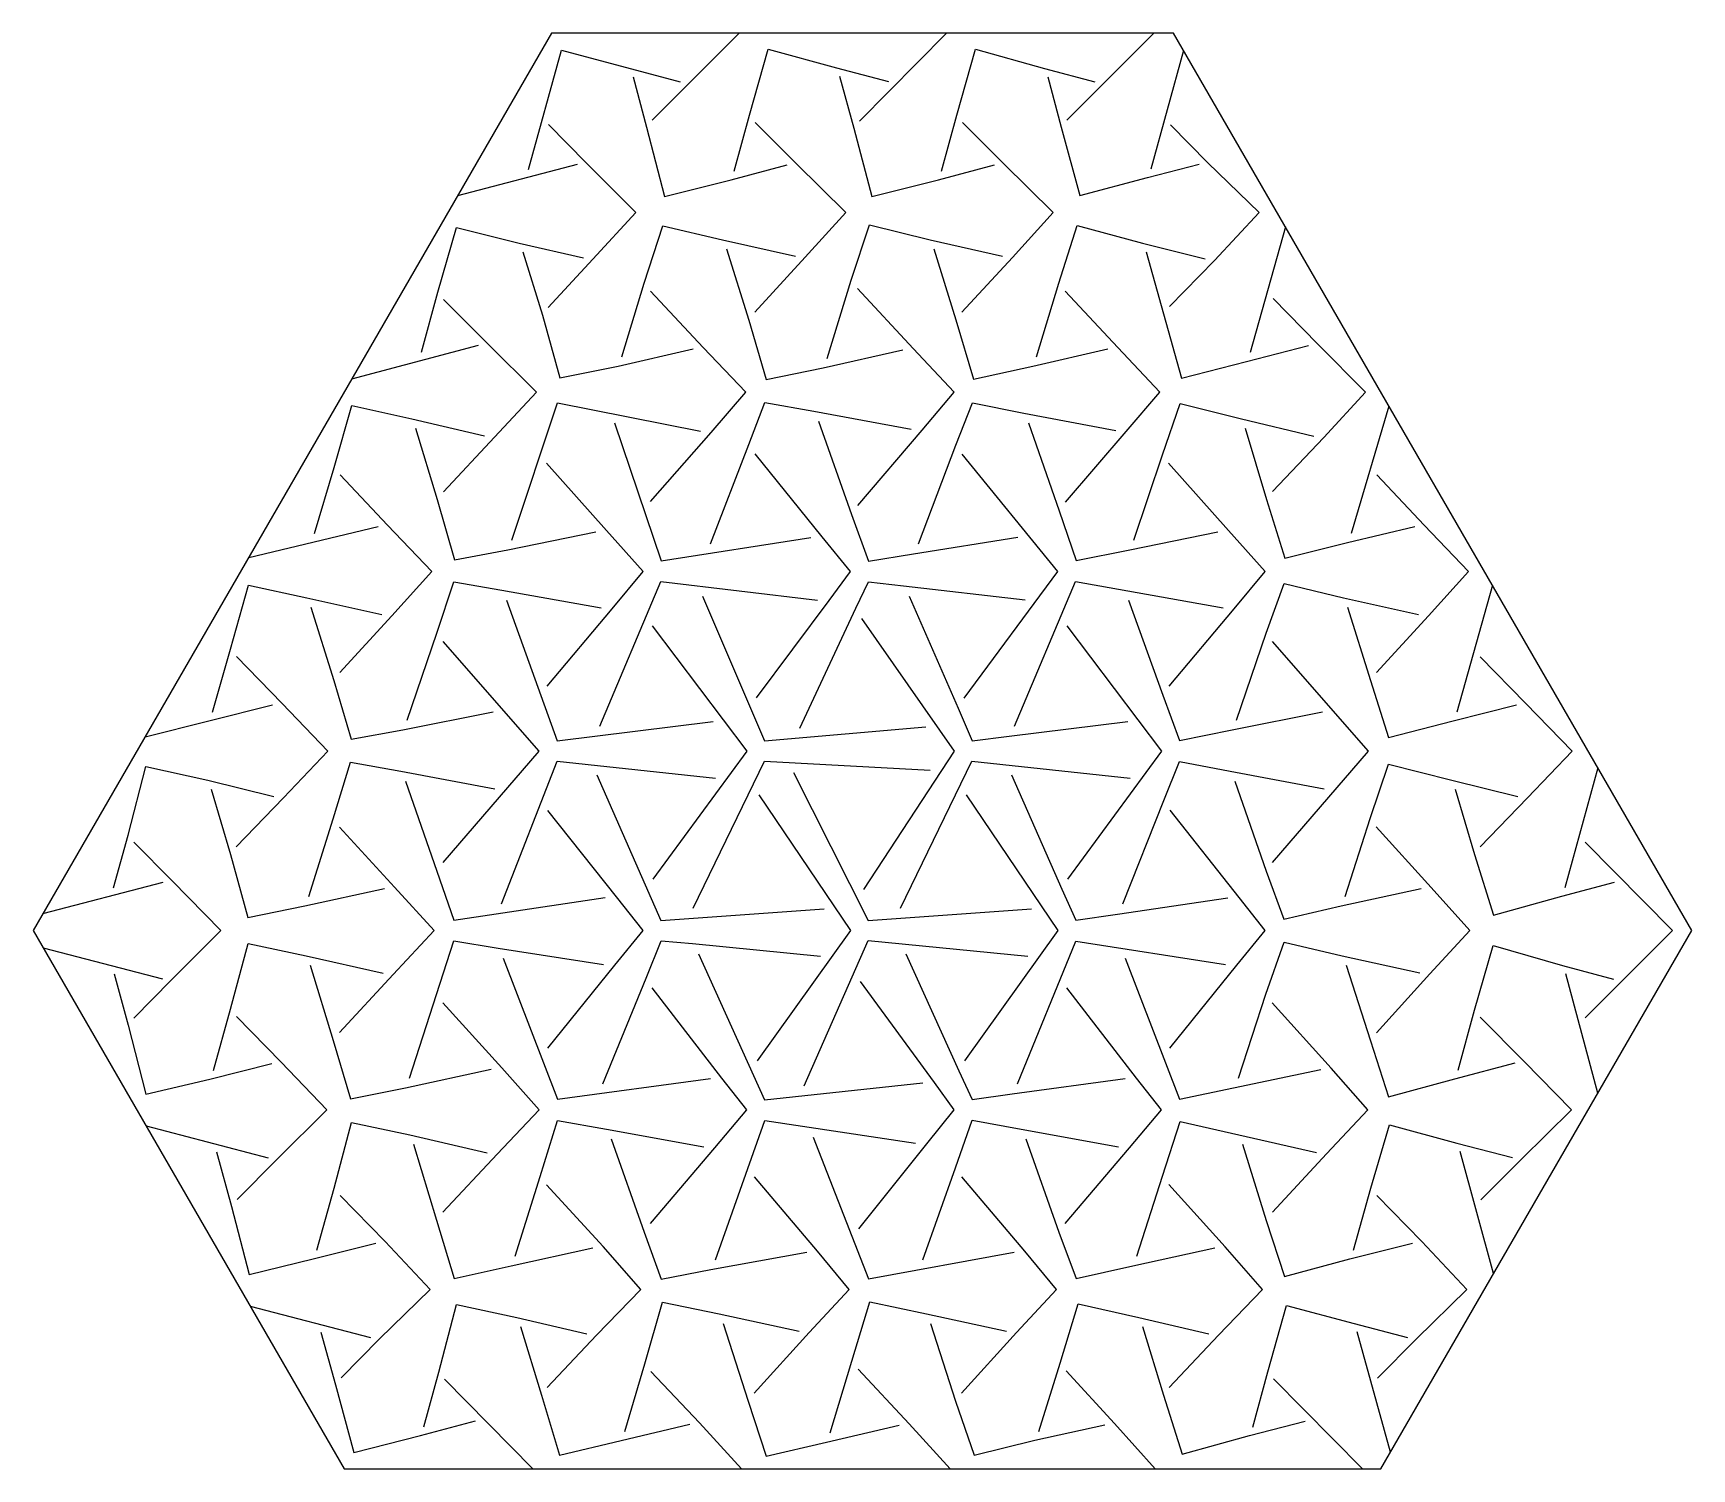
# Model space of a CAD drawing. Header units: millimetres. Extents: x -40 to 40, y -30.3 to 39.
import ezdxf

# ---------------------------------------------------------------- set-up
doc = ezdxf.new("R2010")
doc.units = ezdxf.units.MM
doc.layers.add('Default', color=18, linetype='Continuous', true_color=0x000000)

msp = doc.modelspace()

# ---------------------------------------------------------------- linework, layer by layer
at = {"layer": 'Default'}
msp.add_lwpolyline([(-40, -4.33), (-25, -30.311), (25, -30.311), (40, -4.33), (15, 38.971), (-15, 38.971)], close=True, dxfattribs=at)
for points in [[(-5.955, 38.971), (-10.145, 34.77)], [(4.045, 38.971), (-0.148, 34.722)], [(14.045, 38.971), (9.855, 34.77)], [(-16.106, 32.388), (-14.523, 38.145), (-8.789, 36.616)], [(-6.183, 32.309), (-5.456, 35.008), (-4.553, 38.197), (-1.262, 37.294), (1.254, 36.637)], [(3.817, 32.309), (4.544, 35.008), (5.447, 38.197), (8.781, 37.264), (11.211, 36.616)], [(15.485, 38.131), (13.909, 32.402)], [(-11.066, 36.867), (-10.412, 34.439), (-9.553, 31.085), (-6.34, 31.897), (-3.639, 32.617)], [(-1.106, 36.894), (-0.416, 34.387), (0.447, 31.085), (3.66, 31.897), (6.361, 32.617)], [(8.934, 36.867), (9.588, 34.439), (10.481, 31.144), (13.753, 32.003), (16.235, 32.651)], [(-15.165, 25.733), (-13, 28.07), (-10.939, 30.311), (-13.322, 32.709), (-15.148, 34.56)], [(-5.197, 25.502), (-2.764, 28.157), (-0.811, 30.311), (-3.204, 32.687), (-5.178, 34.667)], [(4.795, 25.511), (7.232, 28.142), (9.204, 30.311), (6.796, 32.687), (4.822, 34.667)], [(14.801, 25.779), (16.975, 28.005), (19.128, 30.311), (16.658, 32.715), (14.856, 34.541)], [(-19.523, 31.137), (-13.746, 32.645)], [(-11.604, 23.348), (-10.524, 26.904), (-9.636, 29.68), (-6.753, 28.995), (-3.237, 28.214)], [(-1.711, 23.27), (-0.543, 27.045), (0.341, 29.719), (3.262, 28.998), (6.759, 28.203)], [(8.396, 23.348), (9.476, 26.904), (10.36, 29.687), (13.509, 28.844), (16.524, 28.074)], [(20.394, 29.628), (18.69, 23.556)], [(-21.271, 23.569), (-20.489, 26.471), (-19.583, 29.589), (-16.56, 28.833), (-13.453, 28.126)], [(-16.382, 28.413), (-15.44, 25.369), (-14.602, 22.34), (-11.788, 22.9), (-8.168, 23.743)], [(-6.566, 28.556), (-5.484, 25.121), (-4.651, 22.255), (-1.9, 22.813), (1.953, 23.689)], [(3.446, 28.558), (4.506, 25.132), (5.357, 22.268), (8.212, 22.9), (11.832, 23.743)], [(13.675, 28.419), (14.516, 25.423), (15.39, 22.327), (18.525, 23.133), (21.505, 23.894)], [(-10.231, 16.373), (-7.302, 19.705), (-5.63, 21.651), (-7.688, 23.808), (-10.228, 26.521)], [(-0.222, 16.177), (2.877, 19.817), (4.415, 21.651), (2.444, 23.754), (-0.242, 26.652)], [(9.788, 16.333), (12.724, 19.747), (14.347, 21.651), (12.312, 23.808), (9.772, 26.521)], [(-20.217, 16.84), (-17.751, 19.474), (-15.728, 21.651), (-18.081, 23.994), (-20.203, 26.122)], [(19.775, 16.851), (22.243, 19.459), (24.264, 21.651), (21.954, 23.962), (19.805, 26.163)], [(-24.628, 22.294), (-18.526, 23.921)], [(-26.437, 14.819), (-25.484, 18.019), (-24.625, 21), (-21.739, 20.356), (-18.226, 19.538)], [(-16.909, 14.504), (-14.704, 21.137), (-7.814, 19.76)], [(-7.335, 14.321), (-5.48, 19.126), (-4.711, 21.15), (-2.351, 20.729), (2.351, 19.866)], [(2.696, 14.326), (4.507, 19.094), (5.304, 21.124), (7.787, 20.632), (12.211, 19.795)], [(13.091, 14.504), (14.462, 18.629), (15.319, 21.098), (18.276, 20.359), (21.769, 19.526)], [(25.394, 20.968), (23.563, 14.819)], [(-11.956, 20.159), (-9.704, 13.504), (-2.485, 14.633)], [(-2.13, 20.249), (-0.526, 15.745), (0.285, 13.484), (2.46, 13.842), (7.495, 14.657)], [(8.001, 20.163), (9.489, 15.913), (10.308, 13.523), (12.886, 14.036), (17.144, 14.91)], [(-21.557, 19.914), (-20.509, 16.461), (-19.674, 13.556), (-17.114, 14.036), (-12.856, 14.91)], [(18.455, 19.915), (19.48, 16.473), (20.368, 13.628), (23.387, 14.387), (26.635, 15.162)], [(-5.114, 6.903), (-1.61, 11.589), (-0.578, 12.99), (-1.946, 14.668), (-5.181, 18.677)], [(4.9, 6.875), (9.422, 12.99), (4.809, 18.648)], [(-25.208, 8.12), (-22.7, 10.856), (-20.766, 12.99), (-22.904, 15.225), (-25.198, 17.651)], [(-15.215, 7.465), (-12.078, 11.191), (-10.578, 12.99), (-12.348, 14.967), (-15.235, 18.217)], [(14.785, 7.465), (17.922, 11.191), (19.422, 12.99), (17.652, 14.967), (14.765, 18.217)], [(24.792, 8.12), (27.3, 10.856), (29.234, 12.99), (27.096, 15.225), (24.802, 17.651)], [(-29.606, 13.673), (-23.365, 15.162)], [(-31.352, 6.209), (-30.481, 9.251), (-29.617, 12.327), (-26.802, 11.719), (-23.179, 10.915)], [(-21.956, 5.822), (-20.534, 10.024), (-19.711, 12.49), (-17.402, 12.091), (-12.607, 11.236)], [(-12.665, 5.533), (-9.719, 12.503), (-2.171, 11.605)], [(-3.018, 5.436), (-0.319, 11.218), (0.285, 12.497), (1.984, 12.297), (7.846, 11.631)], [(7.335, 5.533), (10.281, 12.503), (17.393, 11.236)], [(18.044, 5.822), (19.466, 10.024), (20.334, 12.412), (23.198, 11.719), (26.821, 10.915)], [(30.379, 12.333), (28.66, 6.209)], [(-26.614, 11.275), (-25.498, 7.735), (-24.666, 4.909), (-22.164, 5.351), (-17.814, 6.221)], [(-17.177, 11.609), (-14.719, 4.817), (-7.209, 5.751)], [(-7.715, 11.803), (-4.719, 4.817), (3.051, 5.494)], [(2.254, 11.805), (4.608, 6.395), (5.285, 4.824), (7.072, 5.04), (12.791, 5.751)], [(12.823, 11.609), (14.48, 7.03), (15.289, 4.83), (17.836, 5.351), (22.186, 6.221)], [(23.386, 11.275), (24.502, 7.735), (25.375, 4.98), (28.494, 5.782), (31.543, 6.561)], [(0.066, -2.359), (4.437, 4.33), (-0.033, 10.721)], [(-20.221, -1.05), (-15.593, 4.33), (-20.231, 9.608)], [(-10.089, -1.859), (-5.563, 4.33), (-10.126, 10.367)], [(9.911, -1.859), (14.437, 4.33), (9.874, 10.367)], [(19.779, -1.05), (24.407, 4.33), (19.769, 9.608)], [(-30.202, -0.301), (-27.93, 2.075), (-25.781, 4.33), (-27.998, 6.617), (-30.197, 8.892)], [(29.798, -0.301), (32.07, 2.075), (34.234, 4.33), (31.995, 6.63), (29.797, 8.881)], [(-34.606, 5.013), (-28.451, 6.55)], [(-36.121, -2.266), (-35.422, 0.275), (-34.572, 3.588), (-31.582, 2.92), (-28.389, 2.141)], [(-26.709, -2.694), (-25.527, 1.055), (-24.689, 3.791), (-22.265, 3.356), (-17.73, 2.499)], [(-17.419, -3.044), (-14.719, 3.843), (-7.096, 3.017)], [(-8.171, -3.258), (-4.719, 3.843), (3.26, 3.402)], [(-3.326, 3.288), (0.281, -3.843), (8.157, -3.283)], [(1.829, -3.258), (5.281, 3.843), (12.904, 3.017)], [(12.55, -3.049), (14.536, 1.938), (15.292, 3.823), (17.735, 3.356), (22.27, 2.499)], [(23.278, -2.691), (24.484, 1.066), (25.364, 3.699), (28.418, 2.92), (31.611, 2.141)], [(35.47, 3.517), (33.879, -2.266)], [(-31.41, 2.49), (-30.488, -0.665), (-29.643, -3.712), (-26.9, -3.149), (-23.062, -2.298)], [(-22.049, 2.882), (-20.524, -1.475), (-19.711, -3.83), (-17.663, -3.532), (-12.404, -2.738)], [(-12.815, 3.172), (-9.719, -3.843), (-1.843, -3.283)], [(7.185, 3.172), (9.619, -2.343), (10.285, -3.836), (12.303, -3.536), (17.615, -2.762)], [(17.951, 2.882), (19.476, -1.475), (20.319, -3.778), (23.084, -3.145), (26.942, -2.31)], [(28.59, 2.49), (29.512, -0.665), (30.428, -3.588), (33.723, -2.668), (36.273, -2.003)], [(-5.062, -10.62), (-0.563, -4.33), (-4.986, 2.211)], [(4.938, -10.62), (9.437, -4.33), (5.014, 2.211)], [(-15.181, -10.017), (-11.946, -6.008), (-10.578, -4.33), (-11.86, -2.705), (-15.177, 1.452)], [(14.819, -10.017), (18.054, -6.008), (19.415, -4.33), (18.161, -2.732), (14.835, 1.481)], [(-25.227, -9.251), (-22.641, -6.46), (-20.661, -4.33), (-22.573, -2.236), (-25.229, 0.662)], [(24.79, -9.27), (27.368, -6.429), (29.294, -4.33), (27.431, -2.252), (24.78, 0.672)], [(-35.144, -8.56), (-33.342, -6.734), (-30.955, -4.33), (-33.301, -1.937), (-35.152, -0.062)], [(34.851, -8.551), (39.061, -4.33), (34.848, -0.062)], [(-39.53, -3.517), (-33.727, -2.003)], [(-39.515, -5.17), (-33.765, -6.67)], [(-31.31, -11.085), (-30.479, -8.124), (-29.636, -4.961), (-26.836, -5.553), (-23.125, -6.397)], [(-21.849, -11.458), (-20.554, -7.419), (-19.711, -4.83), (-17.574, -5.177), (-12.485, -5.973)], [(-12.53, -11.73), (-10.439, -6.636), (-9.711, -4.83), (-8.197, -4.966), (-2.022, -5.569)], [(-7.916, -5.461), (-4.719, -12.503), (2.904, -11.678)], [(-2.815, -11.832), (0.281, -4.817), (7.978, -5.569)], [(2.084, -5.461), (4.649, -11.111), (5.289, -12.49), (7.217, -12.218), (12.673, -11.481)], [(7.47, -11.73), (10.296, -4.843), (17.515, -5.973)], [(18.137, -11.454), (19.459, -7.407), (20.33, -4.902), (23.134, -5.56), (26.883, -6.372)], [(28.729, -11.072), (29.511, -8.17), (30.421, -5.059), (33.766, -6.022), (36.229, -6.679)], [(-26.648, -6.003), (-25.524, -9.639), (-24.692, -12.458), (-22.048, -11.925), (-17.903, -11.028)], [(-17.335, -5.66), (-14.704, -12.477), (-7.327, -11.481)], [(12.665, -5.66), (15.296, -12.477), (22.101, -11.042)], [(23.326, -6.009), (24.498, -9.661), (25.368, -12.353), (28.57, -11.494), (31.474, -10.72)], [(-36.091, -6.421), (-35.411, -8.894), (-34.561, -12.229), (-31.475, -11.508), (-28.495, -10.747)], [(-10.222, -18.464), (-7.123, -14.824), (-5.578, -12.99), (-6.777, -11.457), (-10.144, -7.1)], [(-0.172, -18.728), (3.096, -14.633), (4.422, -12.99), (3.47, -11.667), (-0.089, -6.801)], [(9.778, -18.464), (12.877, -14.824), (14.422, -12.99), (13.223, -11.457), (9.856, -7.1)], [(35.47, -12.177), (33.919, -6.421)], [(-20.239, -17.921), (-17.625, -15.129), (-15.593, -12.99), (-17.398, -10.966), (-20.248, -7.825)], [(19.769, -17.932), (22.38, -15.113), (24.377, -12.99), (22.606, -10.983), (19.762, -7.815)], [(-30.164, -17.317), (-28.239, -15.366), (-25.841, -12.99), (-28.046, -10.679), (-30.195, -8.478)], [(29.831, -17.337), (31.782, -15.361), (34.189, -12.99), (31.919, -10.647), (29.797, -8.519)], [(-26.325, -19.759), (-25.484, -16.763), (-24.651, -13.595), (-21.836, -14.194), (-18.11, -15.063)], [(-16.756, -20.055), (-15.542, -16.2), (-14.707, -13.497), (-12.351, -13.912), (-7.649, -14.775)], [(-7.096, -20.223), (-4.704, -13.504), (2.555, -14.601)], [(2.904, -20.223), (4.482, -15.791), (5.289, -13.491), (7.649, -13.912), (12.351, -14.775)], [(13.231, -20.052), (14.47, -16.189), (15.323, -13.549), (18.148, -14.198), (21.895, -15.05)], [(-34.553, -13.765), (-28.671, -15.3)], [(-12.13, -14.392), (-10.526, -18.896), (-9.711, -21.15), (-7.316, -20.699), (-2.688, -19.85)], [(-2.383, -14.303), (0.296, -21.137), (7.312, -19.85)], [(7.87, -14.392), (9.474, -18.896), (10.3, -21.131), (13.035, -20.511), (17, -19.652)], [(23.675, -19.759), (24.516, -16.763), (25.413, -13.706), (28.662, -14.592), (31.348, -15.293)], [(-31.165, -15.015), (-30.438, -17.658), (-29.583, -20.929), (-26.491, -20.184), (-23.476, -19.414)], [(-21.651, -14.648), (-20.539, -18.308), (-19.692, -21.118), (-16.949, -20.515), (-13.004, -19.639)], [(18.336, -14.65), (19.471, -18.32), (20.357, -21.033), (23.509, -20.184), (26.524, -19.414)], [(30.44, -20.889), (28.82, -15.001)], [(-15.202, -26.381), (-12.836, -23.853), (-10.691, -21.651), (-12.509, -19.577), (-15.24, -16.598)], [(-5.22, -26.652), (-2.569, -23.729), (-0.638, -21.651), (-2.166, -19.802), (-5.216, -16.219)], [(4.78, -26.652), (7.431, -23.729), (9.362, -21.651), (7.834, -19.802), (4.784, -16.219)], [(14.798, -26.381), (17.164, -23.853), (19.294, -21.651), (17.495, -19.593), (14.769, -16.588)], [(-25.152, -25.919), (-23.301, -24.044), (-20.857, -21.651), (-23.025, -19.345), (-25.199, -17.119)], [(24.844, -25.939), (26.72, -24.038), (29.151, -21.651), (26.975, -19.345), (24.801, -17.119)], [(-21.165, -28.287), (-20.438, -25.644), (-19.583, -22.373), (-16.675, -23.005), (-13.303, -23.791)], [(-11.468, -28.509), (-10.494, -25.24), (-9.64, -22.275), (-6.916, -22.836), (-3.058, -23.671)], [(-1.557, -28.574), (-0.509, -25.122), (0.349, -22.255), (3.084, -22.836), (6.942, -23.671)], [(8.497, -28.503), (9.535, -25.208), (10.406, -22.353), (13.325, -23.005), (16.697, -23.791)], [(-29.53, -22.464), (-23.727, -23.978)], [(18.82, -28.3), (19.556, -25.623), (20.451, -22.432), (23.707, -23.298), (26.292, -23.972)], [(-26.121, -23.715), (-25.422, -26.256), (-24.542, -29.517), (-21.323, -28.694), (-18.671, -28.002)], [(-16.495, -23.441), (-15.489, -26.754), (-14.617, -29.648), (-11.644, -28.944), (-8.327, -28.153)], [(-6.722, -23.289), (-5.516, -27.047), (-4.651, -29.706), (-1.739, -29.017), (1.774, -28.198)], [(3.278, -23.289), (4.484, -27.047), (5.383, -29.648), (8.313, -28.935), (11.686, -28.186)], [(13.505, -23.441), (14.51, -26.754), (15.413, -29.595), (18.662, -28.709), (21.348, -28.008)], [(25.462, -29.51), (23.865, -23.702)], [(4.234, -30.311), (2.249, -28.134), (-0.217, -25.501)], [(14.121, -30.311), (12.152, -28.13), (9.817, -25.583)], [(-15.894, -30.311), (-20.164, -25.984)], [(-5.834, -30.311), (-7.862, -28.088), (-10.206, -25.611)], [(24.121, -30.311), (19.831, -25.965)]]:
    msp.add_lwpolyline(points, dxfattribs=at)

doc.saveas('drawing.dxf')
